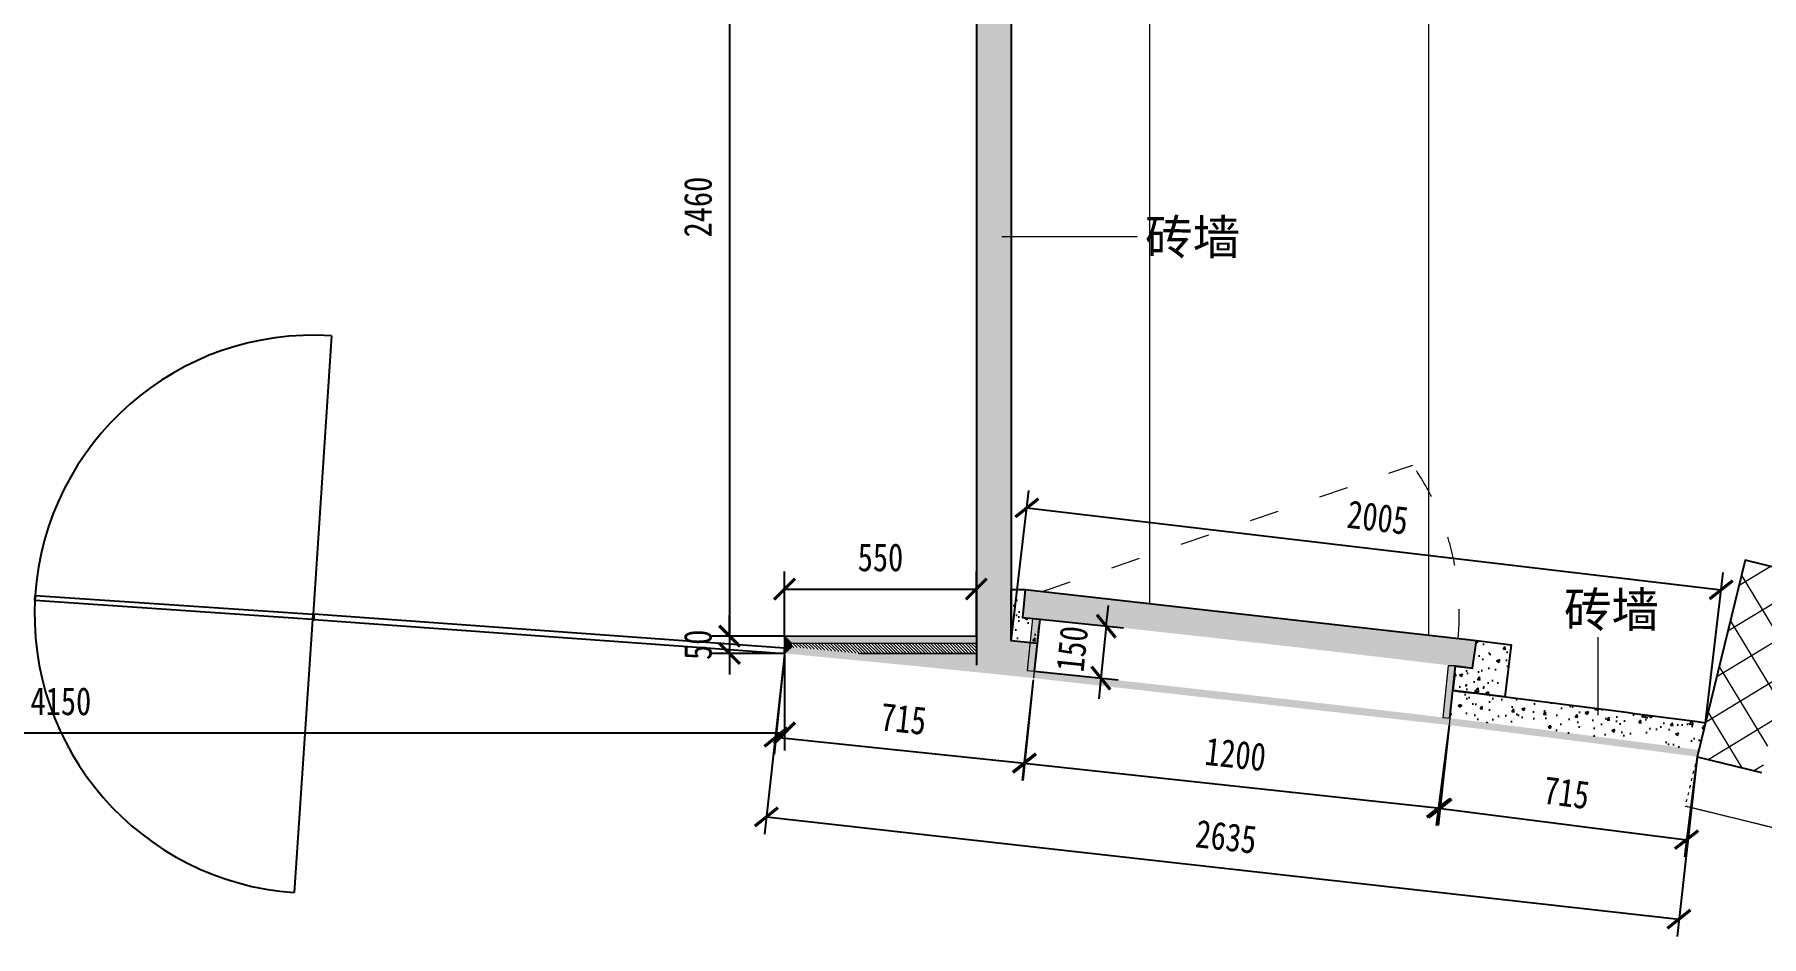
# Model space of a CAD drawing. Header units: millimetres. Extents: x 346472 to 732256, y -34068 to -15883.
# Drawn here: x 436074 to 441028, y -29299 to -26713 of the extents above; entities that cross this region are included whole.
import ezdxf

# ---------------------------------------------------------------- set-up
doc = ezdxf.new("R2010")
doc.units = ezdxf.units.MM
doc.header["$LTSCALE"] = 7
doc.header["$PDMODE"] = 3
for name, pattern in [('AED-090-P-CRL2$0$ACAD_ISO03W100', [30, 12, -18]), ('AED-090-P-PL02-N$0$ACAD_ISO03W100', [30, 12, -18]), ('HIDDEN', [0.375, 0.25, -0.125])]:
    doc.linetypes.add(name, pattern=pattern)
doc.layers.get('0').update_dxf_attribs({"lineweight": 0})
for name, color, linetype in [('1', 1, 'Continuous'), ('1_AVT', 1, 'Continuous'), ('WALL', 7, 'Continuous'), ('walls', 7, 'Continuous')]:
    doc.layers.add(name, color=color, linetype=linetype)
for name, color, linetype, lineweight in [('AED-090-P-CRL2$0$HoseReel', 1, 'Continuous', 13), ('EA7 FLOOR', 253, 'Continuous', 5), ('EA7 furniture', 7, 'Continuous', 5), ('QUOTE', 251, 'Continuous', 5)]:
    doc.layers.add(name, color=color, linetype=linetype, lineweight=lineweight)
doc.styles.add('DIM_FONT', font='', dxfattribs={"width": 0.8})
doc.styles.get("Standard").update_dxf_attribs({"font": 'STKaiti.ttf'})
doc.styles.get('DIM_FONT').set_extended_font_data('SimHei')
doc.dimstyles.new('DIMN100', dxfattribs={"dimtxt": 80, "dimasz": 60, "dimexe": 50, "dimexo": 0, "dimgap": 50, "dimtad": 1, "dimdec": 0, "dimrnd": 5, "dimzin": 0, "dimdsep": 46, "dimtxsty": 'DIM_FONT', "dimblk": 'ARCHTICK', "dimcen": 1, "dimclrd": 256, "dimclre": 256, "dimclrt": 256, "dimadec": 0, "dimazin": 0, "dimtfac": 1, "dimtdec": 0, "dimtix": 1, "dimtmove": 2, "dimatfit": 3, "dimldrblk": '_DIMX', "dimfxl": 250, "dimtolj": 1, "dimtzin": 0, "dimarcsym": 0})
pattern_1 = [(50, (-25422.13, -606.51), (91.092334, -7.969543), [9.525, -104.775]), (355, (-25422.13, -606.51), (-17.62171, 95.528423), [7.62, -83.820292]), (100.451445, (-25414.54, -607.17), (73.470624, 87.558876), [8.095004, -89.045122]), (46.1842, (-25422.13, -581.11), (135.53952, -21.021164), [14.2875, -157.1625]), (96.635558, (-25410.84, -582.86), (118.702067, 123.713062), [12.14251, -133.567804]), (351.18415, (-25422.13, -581.11), (118.702067, 123.713062), [11.429984, -125.729866]), (21, (-25409.43, -587.46), (75.807196, -51.132599), [9.525, -104.775]), (326, (-25409.43, -587.46), (30.901014, 92.093983), [7.62, -83.82]), (71.451445, (-25403.11, -591.72), (106.70821, 40.961384), [8.095004, -89.044969]), (37.5, (-25422.13, -606.508), (1.5443016, 42.2775194), [0, -82.804, 0, -85.09, 0, -84.1375]), (7.5, (-25422.13, -606.51), (33.4098313, 50.0902874), [0, -48.514, 0, -80.899, 0, -32.0675]), (327.5, (-25450.45, -606.508), (67.7952976, -2.864372), [0, -31.75, 0, -99.06, 0, -131.445]), (317.5, (-25463.15, -606.51), (74.064591, 12.7132455), [0, -41.275, 0, -65.786, 0, -93.345])]

# ---------------------------------------------------------------- blocks, each defined once
blk = doc.blocks.new('_ArchTick')
at = {"color": 0, "linetype": 'ByBlock', "const_width": 0.15}
blk.add_lwpolyline([(-0.5, -0.5), (0.5, 0.5)], dxfattribs=at)
blk = doc.blocks.new('*D79')
at = {"layer": 'Defpoints', "color": 0, "lineweight": 5, "transparency": 16777216}
for p in [(438226, -25977.7), (438068.1, -28437.6), (438226, -28437.6, -0.3)]:
    blk.add_point(p, dxfattribs=at)
at = {"layer": 'QUOTE', "lineweight": -2, "transparency": 16777216}
for p, q in [((438226, -25977.7), (438018.1, -25977.7)), ((438068.1, -25977.7), (438068.1, -28437.6)), ((438226, -28437.6), (438018.1, -28437.6))]:
    blk.add_line(p, q, dxfattribs=at)
at = {"layer": 'QUOTE', "lineweight": -2, "transparency": 16777216, "xscale": 60, "yscale": 60, "zscale": 60}
for p, rotation in [((438068.1, -25977.7), 90), ((438068.1, -28437.6), 270)]:
    blk.add_blockref('_ArchTick', p, dxfattribs=dict(at, rotation=rotation))
at = {"layer": 'QUOTE', "lineweight": 5, "transparency": 16777216, "insert": (437977.6, -27207.7), "char_height": 80, "attachment_point": 5, "rotation": 90, "style": 'DIM_FONT'}
blk.add_mtext('\\A1;2460', dxfattribs=at)
blk = doc.blocks.new('_DIMX')
blk.add_line((-150, 0), (150, 0))
at = {"const_width": 50}
blk.add_lwpolyline([(-70, -70), (70, 70)], dxfattribs=at)
blk = doc.blocks.new('*D80')
at = {"layer": 'Defpoints', "color": 0, "lineweight": 5, "transparency": 16777216}
for p in [(438226.4, -28437.9, -0.3), (438068.1, -28487.6), (438226.3, -28487.6, -0.3)]:
    blk.add_point(p, dxfattribs=at)
at = {"layer": 'QUOTE', "lineweight": -2, "transparency": 16777216}
for p, q in [((438068.1, -28437.9), (438068.1, -28377.9)), ((438226.4, -28437.9), (438018.1, -28437.9)), ((438068.1, -28437.9), (438068.1, -28487.6)), ((438226.3, -28487.6), (438018.1, -28487.6)), ((438068.1, -28487.6), (438068.1, -28547.6))]:
    blk.add_line(p, q, dxfattribs=at)
at = {"layer": 'QUOTE', "lineweight": -2, "transparency": 16777216, "xscale": 60, "yscale": 60, "zscale": 60}
for p, rotation in [((438068.1, -28437.9), 270), ((438068.1, -28487.6), 90)]:
    blk.add_blockref('_ArchTick', p, dxfattribs=dict(at, rotation=rotation))
at = {"layer": 'QUOTE', "lineweight": 5, "transparency": 16777216, "insert": (437977.6, -28462.8), "char_height": 80, "attachment_point": 5, "rotation": 90, "style": 'DIM_FONT'}
blk.add_mtext('\\A1;50', dxfattribs=at)
blk = doc.blocks.new('*D57')
at = {"layer": 'Defpoints', "color": 0, "lineweight": 5, "transparency": 16777216}
for p in [(434073.8, -28228.1), (438225.8, -28487.6), (438225.8, -28715.6)]:
    blk.add_point(p, dxfattribs=at)
at = {"layer": 'QUOTE', "lineweight": -2, "transparency": 16777216}
for p, q in [((434073.8, -28228.1), (434073.8, -28765.6)), ((438225.8, -28487.6), (438225.8, -28765.6)), ((434073.8, -28715.6), (438225.8, -28715.6))]:
    blk.add_line(p, q, dxfattribs=at)
at = {"layer": 'QUOTE', "lineweight": -2, "transparency": 16777216, "xscale": 60, "yscale": 60, "zscale": 60, "rotation": 180}
blk.add_blockref('_ArchTick', (434073.8, -28715.6), dxfattribs=at)
at = {"layer": 'QUOTE', "lineweight": -2, "transparency": 16777216, "xscale": 60, "yscale": 60, "zscale": 60}
blk.add_blockref('_ArchTick', (438225.8, -28715.6), dxfattribs=at)
at = {"layer": 'QUOTE', "lineweight": 5, "transparency": 16777216, "insert": (436149.8, -28625.1), "char_height": 80, "attachment_point": 5, "style": 'DIM_FONT'}
blk.add_mtext('\\A1;4150', dxfattribs=at)
blk = doc.blocks.new('*D58')
at = {"layer": 'Defpoints', "color": 0, "lineweight": 5, "transparency": 16777216}
for p in [(438776, -28302.9), (438226, -28437.6), (438776, -28437.6, -1)]:
    blk.add_point(p, dxfattribs=at)
at = {"layer": 'QUOTE', "lineweight": -2, "transparency": 16777216}
for p, q in [((438226, -28437.6), (438226, -28252.9)), ((438776, -28437.6), (438776, -28252.9)), ((438226, -28302.9), (438776, -28302.9))]:
    blk.add_line(p, q, dxfattribs=at)
at = {"layer": 'QUOTE', "lineweight": -2, "transparency": 16777216, "xscale": 60, "yscale": 60, "zscale": 60, "rotation": 180}
blk.add_blockref('_ArchTick', (438226, -28302.9), dxfattribs=at)
at = {"layer": 'QUOTE', "lineweight": -2, "transparency": 16777216, "xscale": 60, "yscale": 60, "zscale": 60}
blk.add_blockref('_ArchTick', (438776, -28302.9), dxfattribs=at)
at = {"layer": 'QUOTE', "lineweight": 5, "transparency": 16777216, "insert": (438501, -28212.4), "char_height": 80, "attachment_point": 5, "style": 'DIM_FONT'}
blk.add_mtext('\\A1;550', dxfattribs=at)
blk = doc.blocks.new('*D62')
at = {"layer": 'Defpoints', "color": 0, "lineweight": 5, "transparency": 16777216}
for p in [(440912.6, -28305.2), (438876, -28451), (440867.6, -28686.1)]:
    blk.add_point(p, dxfattribs=at)
at = {"layer": 'QUOTE', "lineweight": -2, "transparency": 16777216}
for p, q in [((438876, -28451), (438926.9, -28020.4)), ((438921, -28070.1), (440912.6, -28305.2)), ((440867.6, -28686.1), (440918.5, -28255.5))]:
    blk.add_line(p, q, dxfattribs=at)
at = {"layer": 'QUOTE', "lineweight": -2, "transparency": 16777216, "xscale": 60, "yscale": 60, "zscale": 60}
for p, rotation in [((438921, -28070.1), 173.268237801526), ((440912.6, -28305.2), 353.268237801526)]:
    blk.add_blockref('_ArchTick', p, dxfattribs=dict(at, rotation=rotation))
at = {"layer": 'QUOTE', "lineweight": 5, "transparency": 16777216, "insert": (439927.4, -28097.8), "char_height": 80, "attachment_point": 5, "rotation": 353.2682, "style": 'DIM_FONT'}
blk.add_mtext('\\A1;2005', dxfattribs=at)
blk = doc.blocks.new('*D63')
at = {"layer": 'Defpoints', "color": 0, "lineweight": 5, "transparency": 16777216}
for p in [(438226, -28489, -0.3), (438939.2, -28563.6, -0.8), (438914.3, -28802.1)]:
    blk.add_point(p, dxfattribs=at)
at = {"layer": 'QUOTE', "lineweight": -2, "transparency": 16777216}
for p, q in [((438226, -28489), (438195.8, -28777.2)), ((438939.2, -28563.6), (438909.1, -28851.8)), ((438201, -28727.5), (438914.3, -28802.1))]:
    blk.add_line(p, q, dxfattribs=at)
at = {"layer": 'QUOTE', "lineweight": -2, "transparency": 16777216, "xscale": 60, "yscale": 60, "zscale": 60}
for p, rotation in [((438201, -28727.5), 174.0305556884295), ((438914.3, -28802.1), 354.0305556884295)]:
    blk.add_blockref('_ArchTick', p, dxfattribs=dict(at, rotation=rotation))
at = {"layer": 'QUOTE', "lineweight": 5, "transparency": 16777216, "insert": (438567, -28675.3), "char_height": 80, "attachment_point": 5, "rotation": 354.0306, "style": 'DIM_FONT'}
blk.add_mtext('\\A1;715', dxfattribs=at)
blk = doc.blocks.new('*D64')
at = {"layer": 'Defpoints', "color": 0, "lineweight": 5, "transparency": 16777216}
for p in [(438939.2, -28563.6), (440132.2, -28693.1, -0.8), (440106.3, -28931.4)]:
    blk.add_point(p, dxfattribs=at)
at = {"layer": 'QUOTE', "lineweight": -2, "transparency": 16777216}
for p, q in [((438939.2, -28563.6), (438907.9, -28851.7)), ((440132.2, -28693.1), (440100.9, -28981.2)), ((438913.3, -28801.9), (440106.3, -28931.4))]:
    blk.add_line(p, q, dxfattribs=at)
at = {"layer": 'QUOTE', "lineweight": -2, "transparency": 16777216, "xscale": 60, "yscale": 60, "zscale": 60}
for p, rotation in [((438913.3, -28801.9), 173.8051545723679), ((440106.3, -28931.4), 353.8051545723679)]:
    blk.add_blockref('_ArchTick', p, dxfattribs=dict(at, rotation=rotation))
at = {"layer": 'QUOTE', "lineweight": 5, "transparency": 16777216, "insert": (439519.6, -28776.8), "char_height": 80, "attachment_point": 5, "rotation": 353.8052, "style": 'DIM_FONT'}
blk.add_mtext('\\A1;1200', dxfattribs=at)
blk = doc.blocks.new('*D65')
at = {"layer": 'Defpoints', "color": 0, "lineweight": 5, "transparency": 16777216}
for p in [(440132.2, -28693.1), (440843.7, -28783.8, -0.4), (440813.4, -29021.6)]:
    blk.add_point(p, dxfattribs=at)
at = {"layer": 'QUOTE', "lineweight": -2, "transparency": 16777216}
for p, q in [((440132.2, -28693.1), (440095.5, -28980.5)), ((440843.7, -28783.8), (440807.1, -29071.2)), ((440101.9, -28930.9), (440813.4, -29021.6))]:
    blk.add_line(p, q, dxfattribs=at)
at = {"layer": 'QUOTE', "lineweight": -2, "transparency": 16777216, "xscale": 60, "yscale": 60, "zscale": 60}
for p, rotation in [((440101.9, -28930.9), 172.7336971283591), ((440813.4, -29021.6), 352.7336971283591)]:
    blk.add_blockref('_ArchTick', p, dxfattribs=dict(at, rotation=rotation))
at = {"layer": 'QUOTE', "lineweight": 5, "transparency": 16777216, "insert": (440469, -28887), "char_height": 80, "attachment_point": 5, "rotation": 352.7337, "style": 'DIM_FONT'}
blk.add_mtext('\\A1;715', dxfattribs=at)
blk = doc.blocks.new('*D66')
at = {"layer": 'Defpoints', "color": 0, "lineweight": 5, "transparency": 16777216}
for p in [(438225.8, -28490.6), (440843.7, -28783.8), (440791.6, -29249.4)]:
    blk.add_point(p, dxfattribs=at)
at = {"layer": 'QUOTE', "lineweight": -2, "transparency": 16777216}
for p, q in [((438225.8, -28490.6), (438168.1, -29005.8)), ((440843.7, -28783.8), (440786, -29299)), ((438173.7, -28956.2), (440791.6, -29249.4))]:
    blk.add_line(p, q, dxfattribs=at)
at = {"layer": 'QUOTE', "lineweight": -2, "transparency": 16777216, "xscale": 60, "yscale": 60, "zscale": 60}
for p, rotation in [((438173.7, -28956.2), 173.6095197277974), ((440791.6, -29249.4), 353.6095197277974)]:
    blk.add_blockref('_ArchTick', p, dxfattribs=dict(at, rotation=rotation))
at = {"layer": 'QUOTE', "lineweight": 5, "transparency": 16777216, "insert": (439492.6, -29013.3), "char_height": 80, "attachment_point": 5, "rotation": 353.6095, "style": 'DIM_FONT'}
blk.add_mtext('\\A1;2635', dxfattribs=at)
blk = doc.blocks.new('*D177')
at = {"layer": 'Defpoints', "color": 0, "lineweight": 5, "transparency": 16777216}
for p in [(438957.8, -28389.5, -1), (438942.3, -28538.3, -0.8), (439133.2, -28558.2)]:
    blk.add_point(p, dxfattribs=at)
at = {"layer": 'QUOTE', "lineweight": -2, "transparency": 16777216}
for p, q in [((439148.7, -28409.4), (439154.9, -28349.7)), ((438957.8, -28389.5), (439198.4, -28414.6)), ((439148.7, -28409.4), (439133.2, -28558.2)), ((438942.3, -28538.3), (439182.9, -28563.4)), ((439133.2, -28558.2), (439127, -28617.9))]:
    blk.add_line(p, q, dxfattribs=at)
at = {"layer": 'QUOTE', "lineweight": -2, "transparency": 16777216, "xscale": 60, "yscale": 60, "zscale": 60}
for p, rotation in [((439148.7, -28409.4), 264.0486770433048), ((439133.2, -28558.2), 84.0486770433048)]:
    blk.add_blockref('_ArchTick', p, dxfattribs=dict(at, rotation=rotation))
at = {"layer": 'QUOTE', "lineweight": 5, "transparency": 16777216, "insert": (439051, -28474.4), "char_height": 80, "attachment_point": 5, "rotation": 84.0487, "style": 'DIM_FONT'}
blk.add_mtext('\\A1;150', dxfattribs=at)

msp = doc.modelspace()

# ---------------------------------------------------------------- hatches: boundary and pattern name
at = {"layer": 'AED-090-P-CRL2$0$HoseReel', "extrusion": (0.000187716, -0.000339531, 1)}
h = msp.add_hatch(dxfattribs=at)
h.set_pattern_fill('ANSI37', color=8, scale=30, angle=-191.1388, style=0)
h.set_pattern_definition([(211.247, (442453.76, -28502.39), (49.409, -81.433), []), (301.247, (442453.76, -28502.39), (81.433, 49.409), [])])
h.paths.add_polyline_path([(442291, -29138), (442428.9, -28574.6), (440981.6, -28220.4), (440843.7, -28783.8), (441028.3, -28828.9), (441121, -28450.1), (442199.2, -28714), (442106.5, -29092.8)])
at = {"layer": 'AED-090-P-CRL2$0$HoseReel'}
for points in [[(438921.7, -28536.2), (438941.5, -28538.2), (438957.8, -28389.5), (438937.4, -28387.4)], [(440114.5, -28670.8), (440134.3, -28673.2), (440149.9, -28523.3), (440129.9, -28523.3)]]:
    msp.add_hatch(color=256, dxfattribs=at).paths.add_polyline_path(points)
at = {"layer": 'EA7 furniture', "lineweight": 5}
h = msp.add_hatch(dxfattribs=at)
h.set_pattern_fill('ANSI31', color=256, scale=2, angle=90)
h.set_pattern_definition([(135, (566979.2314, -657495.853), (-4.49012806, -4.49012806), [])])
edge = h.paths.add_edge_path()
edge.add_arc((431931.8, -95842.6), 67668.4, 84.481049, 84.645908)
edge.add_line((438246, -28469.4), (438246, -28457.7))
edge.add_line((438246, -28457.7), (438776, -28458.3))
edge.add_line((438776, -28458.3), (438776, -28488.3))
edge.add_line((438776, -28488.3), (438439.8, -28487.9))
h = msp.add_hatch(color=6, dxfattribs=at)
h.dxf.hatch_style = 1
h.paths.add_polyline_path([(438439.8, -28487.9), (438776, -28488.3), (438776.1, -28438.3), (438226, -28437.6), (438226, -28487.6, -0.002651), (438939.8, -28558.2), (438941.8, -28538.3, 0.001864)])
h.paths.add_polyline_path([(438246, -28469.4, -0.00071), (438437.3, -28487.6), (438776, -28487.6), (438776, -28458.3), (438246, -28457.7)], flags=16)
h = msp.add_hatch(color=4, dxfattribs=at)
h.dxf.hatch_style = 1
edge = h.paths.add_edge_path()
edge.add_line((438941.8, -28538.3), (438939.8, -28558.2))
edge.add_arc((426331.9, -145343.6), 117464, 83.252991, 83.838343, ccw=False)
edge.add_line((440132.2, -28693.1), (440134.3, -28673.2))
edge.add_arc((426327.7, -145381.8), 117522.4, 83.25328, 83.83834)
h = msp.add_hatch(color=6, dxfattribs=at)
h.dxf.hatch_style = 1
h.paths.add_polyline_path([(440134.3, -28673.2), (440132.2, -28693.1, -0.002651), (440843.7, -28783.8), (440848.5, -28764.2, 0.00266)])
at = {"layer": 'WALL', "lineweight": 5}
h = msp.add_hatch(color=10, dxfattribs=at)
h.dxf.hatch_style = 1
h.paths.add_polyline_path([(438226, -28487.6), (438226, -28437.6), (438246, -28457.7), (438246, -28469.4)])
h = msp.add_hatch(color=8, dxfattribs=at)
h.dxf.hatch_style = 1
h.paths.add_polyline_path([(438246, -28457.7), (438226, -28437.6), (438776, -28438.3), (438776, -28458.3)])
at = {"layer": 'walls'}
h = msp.add_hatch(dxfattribs=at)
h.set_pattern_fill('AR-CONC', color=256, scale=0.5)
edge = h.paths.add_edge_path()
edge.add_arc((431931.8, -95842.6), 67668.4, 84.053864, 84.19498)
edge.add_line((438776, -28521.2), (438776, -25947.7))
edge.add_line((438776, -25947.7), (438886, -25947.7))
edge.add_line((438886, -25947.7), (438886, -26027.7))
edge.add_line((438886, -26027.7), (438876.1, -26027.7))
edge.add_line((438876, -26027.7), (438876, -28451))
edge.add_line((438876, -28451), (438950.2, -28458.7))
edge.add_line((438950.2, -28458.7), (438941.8, -28538.3))
h = msp.add_hatch(dxfattribs=at)
h.set_pattern_fill('AR-CONC', color=256, scale=0.5)
h.set_pattern_definition(pattern_1)
h.paths.add_polyline_path([(438876, -28304.3), (438916, -28304.3), (438908, -28384.3), (438957.8, -28389.5), (438950.2, -28458.7), (438876, -28451)])
h = msp.add_hatch(color=2, dxfattribs=at)
h.dxf.hatch_style = 1
edge = h.paths.add_edge_path()
edge.add_arc((431568, -99073.3), 71069.5, 83.022867, 84.072183)
edge.add_line((438907.7, -28383.9), (438916, -28304.3))
edge.add_line((438916, -28304.3), (440209.3, -28450.6))
edge.add_line((440209.3, -28450.6), (440201, -28530.1))
h = msp.add_hatch(color=0, dxfattribs=at)
h.dxf.hatch_style = 1
edge = h.paths.add_edge_path()
edge.add_arc((431931.8, -95842.6), 67668.4, 84.19498, 84.483251)
edge.add_line((438437.3, -28487.6), (438776, -28487.6))
edge.add_line((438776, -28487.6), (438776, -28521.2))
h = msp.add_hatch(dxfattribs=at)
h.set_pattern_fill('AR-CONC', color=256, scale=0.5)
h.set_pattern_definition(pattern_1)
h.paths.add_polyline_path([(440142.6, -28593.6), (440150.1, -28524.1), (440199.8, -28530.1), (440210.5, -28450.6), (440309.8, -28462.5), (440291.8, -28612)])
h = msp.add_hatch(dxfattribs=at)
h.set_pattern_fill('AR-CONC', color=256, scale=0.5)
h.paths.add_polyline_path([(440144.5, -28593.8), (440142.6, -28593.6), (440134.3, -28673.2, -0.00266), (440848.5, -28764.2), (440867.6, -28686.1, 0.002691)])

# ---------------------------------------------------------------- linework, layer by layer
for p, q in [((438849.3, -27292.1), (439237.3, -27292.1)), ((440558.7, -28441.1, -0.2), (440558.7, -28665, 0))]:
    msp.add_line(p, q)
at = {"linetype": 'Continuous', "lineweight": 5, "elevation": -0.3}
msp.add_lwpolyline([(438439.8, -28487.9), (438776, -28488.3), (438776.1, -28438.3), (438226, -28437.6), (438226, -28487.6), (438226, -28487.6)], dxfattribs=at)
at = {"layer": '1', "color": 0}
for p, q in [((436926.2, -27576.7), (436873.8, -28374.9)), ((436871.5, -28389.8), (436818.7, -29173)), ((438955.3, -28408.8, 0), (438950.2, -28458.7, -0.8)), ((440200.9, -28530.3, -0.8), (440151.2, -28524.2, -0.8)), ((440148.9, -28543.7, 0), (440142.8, -28593.4, -0.8))]:
    msp.add_line(p, q, dxfattribs=at)
for points in [[(436872.5, -28374.9), (436871.5, -28389.8), (436075.3, -28336.1), (436076.3, -28321.1)], [(436875.5, -28374.8), (436875.5, -28389.8), (438225.8, -28487.6), (438225.8, -28472.6)]]:
    msp.add_lwpolyline(points, close=True, dxfattribs=at)
at = {"layer": '1', "color": 0, "elevation": -0.2}
msp.add_lwpolyline([(440142.6, -28593.6, -0.002715), (440867.6, -28686.1)], format="xyb", dxfattribs=at)
at = {"layer": '1', "color": 0}
msp.add_arc((436874.4, -28375), 800, 86.2893, 266.008, dxfattribs=at)
at = {"layer": '1_AVT', "extrusion": (0.000187716, -0.000339531, 1)}
for points, elevation in [([(442291, -29138), (442428.9, -28574.6), (440981.6, -28220.4), (440843.7, -28783.8)], 92.2), ([(440843.7, -28783.8), (441028.3, -28828.9)], 91.8)]:
    msp.add_lwpolyline(points, dxfattribs=dict(at, elevation=elevation))
at = {"layer": 'AED-090-P-CRL2$0$HoseReel', "elevation": -0.8}
for points in [[(438921.7, -28536.2), (438941.5, -28538.2), (438957.8, -28389.5), (438937.4, -28387.4)], [(440114.5, -28670.8), (440134.3, -28673.2), (440149.9, -28523.3), (440129.9, -28523.3)]]:
    msp.add_lwpolyline(points, close=True, dxfattribs=at)
at = {"layer": 'AED-090-P-CRL2$0$HoseReel', "color": 8, "linetype": 'AED-090-P-CRL2$0$ACAD_ISO03W100', "ltscale": 0.1, "extrusion": (0.000187716, -0.000339531, 1), "elevation": 91.8}
msp.add_lwpolyline([(440843.7, -28783.8), (440809, -28925.6)], dxfattribs=at)
at = {"layer": 'AED-090-P-CRL2$0$HoseReel', "color": 8, "linetype": 'HIDDEN', "extrusion": (0.00021446, -0.000323304, 1), "elevation": 104.1}
msp.add_lwpolyline([(442256.3, -29279.8), (440809, -28925.6)], dxfattribs=at)
at = {"layer": 'EA7 FLOOR'}
for p, q in [((439273.8, -28344.7), (439273.8, -23894.6)), ((440073.8, -28435.1), (440073.8, -23983.1))]:
    msp.add_line(p, q, dxfattribs=at)
at = {"layer": 'EA7 furniture', "linetype": 'AED-090-P-PL02-N$0$ACAD_ISO03W100', "lineweight": 5}
msp.add_line((438965.8, -28309.5, -0.8), (440027.8, -27947.8), dxfattribs=at)
at = {"layer": 'EA7 furniture', "lineweight": 5}
for p, q in [((438226, -28487.6, -1), (438246, -28469.4, -0.2)), ((438226, -28487.6, -0.3), (438226, -28487.6, -0.3)), ((438226, -28487.6, -0.3), (438226, -28487.6, -0.3)), ((438226, -28487.6, -0.3), (438226, -28489, -0.3)), ((438941.8, -28538.3, -0.8), (438939.8, -28558.2, -0.8)), ((440134.3, -28673.2, -0.8), (440132.2, -28693.1, -0.8))]:
    msp.add_line(p, q, dxfattribs=at)
at = {"layer": 'EA7 furniture', "lineweight": 9}
for points, elevation in [([(438226, -28487.6), (438226, -28487.6), (438226, -28437.6), (438776, -28438.3), (438776, -28488.3), (438439.8, -28487.9)], -0.3), ([(438226, -28439), (438226, -28437.9), (438776, -28437.9), (438776, -28487.6), (438437.3, -28487.6)], -1)]:
    msp.add_lwpolyline(points, dxfattribs=dict(at, elevation=elevation))
at = {"layer": 'EA7 furniture', "elevation": -0.3}
msp.add_lwpolyline([(438226, -28487.6), (438226, -28437.6), (438776, -28438.3), (438776, -28488.3)], dxfattribs=at)
at = {"layer": 'EA7 furniture', "lineweight": 5, "elevation": -0.3}
msp.add_lwpolyline([(438226, -28487.6), (438226, -28437.6), (438776, -28438.3), (438776, -28488.3), (438439.8, -28487.9)], dxfattribs=at)
at = {"layer": 'EA7 furniture', "linetype": 'AED-090-P-PL02-N$0$ACAD_ISO03W100', "lineweight": 5}
msp.add_arc((439415.3, -28374), 746.2, 354.5858, 34.8285, dxfattribs=at)
at = {"layer": 'WALL', "lineweight": 5}
for p in [(438726, -28438.2, -0.3), (438246, -28457.7, -0.3)]:
    msp.add_line(p, (438226, -28437.6, -0.3), dxfattribs=at)
at = {"layer": 'WALL', "lineweight": 5, "elevation": -0.3}
for points in [[(438226, -28437.6), (438226, -28437.6), (438726, -28438.2)], [(438246, -28469.4), (438246, -28457.7), (438776, -28458.3)]]:
    msp.add_lwpolyline(points, dxfattribs=at)
at = {"layer": 'walls'}
for p, q in [((438776, -25927.7), (438776, -28521.2, -0.6)), ((438876, -26027.7, -0.1), (438876, -28451, -1)), ((438916, -28304.3, -0.8), (440210.5, -28450.6, -0.8)), ((440309.8, -28462.6, -0.8), (440291.8, -28612, -0.2))]:
    msp.add_line(p, q, dxfattribs=at)
for points, elevation in [([(438876, -28304.3), (438916, -28304.3), (438908, -28384.3), (438957.8, -28389.5), (438950.2, -28458.7), (438876, -28451), (438876, -28304.3)], -1), ([(438950.2, -28458.7), (438941.8, -28538.3)], -0.8), ([(440142.6, -28593.6), (440150.1, -28524.1), (440199.8, -28530.1), (440210.5, -28450.6), (440309.8, -28462.5), (440291.8, -28612), (440142.6, -28593.6)], -0.8), ([(440134.3, -28673.2), (440142.6, -28593.6)], -0.8)]:
    msp.add_lwpolyline(points, dxfattribs=dict(at, elevation=elevation))

# ---------------------------------------------------------------- texts
at = {"char_height": 100, "attachment_point": 7, "rotation": 359.9215}
for insert in [(439260.1, -27355, 0), (440461.9, -28423.5, -0.2)]:
    msp.add_mtext_dynamic_manual_height_columns('{\\fSimSun|b0|i0|c134|p2;砖墙}', width=1172.511, gutter_width=12.5, heights=[0], dxfattribs=dict(at, insert=insert))

# ---------------------------------------------------------------- dimensions: what is measured, and where the dimension line sits
at = {"layer": 'QUOTE', "lineweight": 5}
for base, p1, p2, picture, middle in [((438068.1, -28437.6), (438226, -25977.7), (438226, -28437.6, -0.3), '*D79', (437977.6, -27207.7)), ((438068.1, -28487.6), (438226.4, -28437.9, -0.3), (438226.3, -28487.6, -0.3), '*D80', (437977.6, -28462.8))]:
    dim = msp.add_linear_dim(base=base, p1=p1, p2=p2, angle=90, dimstyle='DIMN100', dxfattribs=at)
    dim.commit()
    dim.dimension.update_dxf_attribs({"geometry": picture, "text_midpoint": middle})
for p1, p2, distance, picture, middle in [((438876, -28451), (440867.6, -28686.1), 383.6, '*D62', (439927.4, -28097.8)), ((438225.8, -28490.6), (440843.7, -28783.8), -468.5, '*D66', (439492.6, -29013.3)), ((438226, -28489, -0.3), (438939.2, -28563.6, -0.8), -239.8, '*D63', (438567, -28675.3)), ((438939.2, -28563.6), (440132.2, -28693.1, -0.8), -239.8, '*D64', (439519.6, -28776.8)), ((440132.2, -28693.1), (440843.7, -28783.8, -0.4), -239.7, '*D65', (440469, -28887))]:
    dim = msp.add_aligned_dim(p1=p1, p2=p2, distance=distance, dimstyle='DIMN100', dxfattribs=at)
    dim.commit()
    dim.dimension.update_dxf_attribs({"geometry": picture, "text_midpoint": middle})
for base, p1, p2, picture, middle in [((438776, -28302.9), (438226, -28437.6), (438776, -28437.6, -1), '*D58', (438501, -28212.4)), ((438225.8, -28715.6), (434073.8, -28228.1), (438225.8, -28487.6), '*D57', (436149.8, -28625.1))]:
    dim = msp.add_linear_dim(base=base, p1=p1, p2=p2, dimstyle='DIMN100', dxfattribs=at)
    dim.commit()
    dim.dimension.update_dxf_attribs({"geometry": picture, "text_midpoint": middle})
at = {"layer": 'QUOTE', "color": 10, "lineweight": 5}
dim = msp.add_aligned_dim(p1=(438957.8, -28389.5, -1), p2=(438942.3, -28538.3, -0.8), distance=192, dimstyle='DIMN100', override={"dimarcsym": 2}, dxfattribs=at)
dim.commit()
dim.dimension.update_dxf_attribs({"geometry": '*D177', "text_midpoint": (439051, -28474.4)})

doc.saveas('drawing.dxf')
